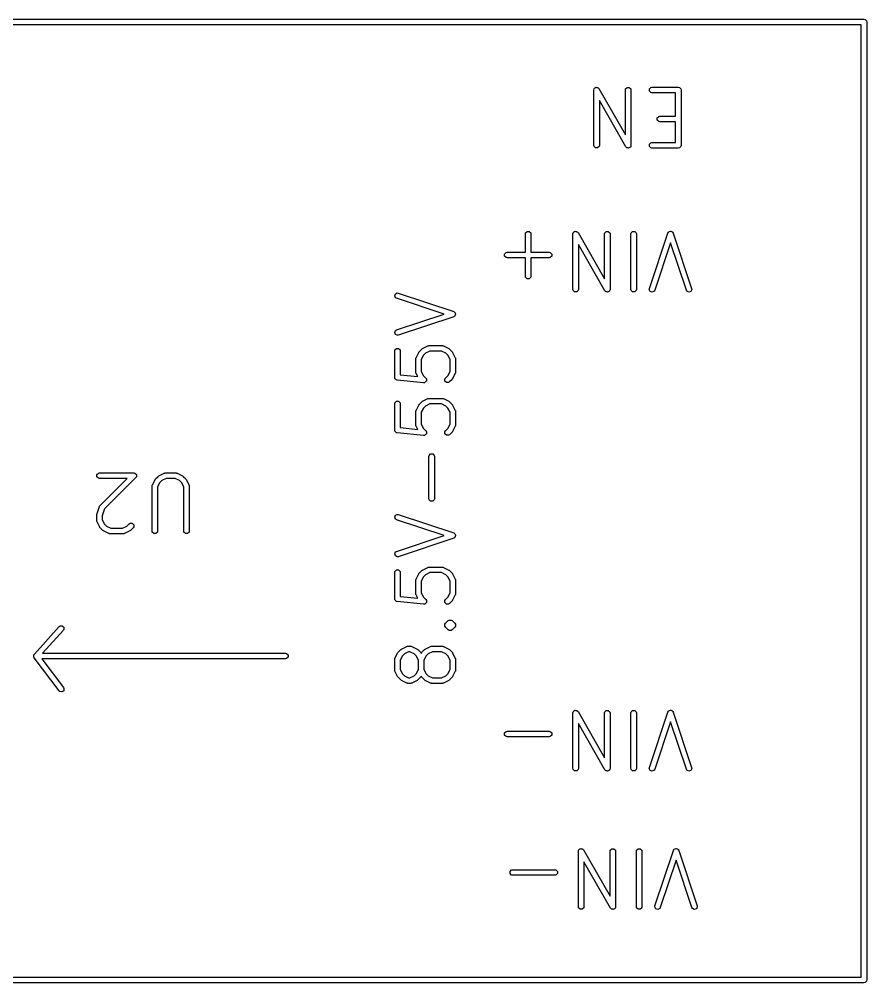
# Model space of a CAD drawing. Extents: x 4.94 to 6.16, y -5.54 to -1.26.
# Drawn here: x 5.46 to 6.063, y -2.683 to -1.998 of the extents above; entities that cross this region are included whole.
import ezdxf

# ---------------------------------------------------------------- set-up
doc = ezdxf.new("R2010")
doc.units = 0
doc.header["$MEASUREMENT"] = 0
doc.layers.add('BLACK', color=7, linetype='CONTINUOUS')

msp = doc.modelspace()

# ---------------------------------------------------------------- linework, layer by layer
at = {"layer": 'BLACK', "linetype": 'CONTINUOUS'}
for p, q in [((5.0374, -1.99803), (6.06102, -1.99803)), ((6.06102, -1.99803), (6.06178, -1.99818)), ((6.06178, -1.99818), (6.06284, -1.99925)), ((6.06284, -1.99925), (6.06299, -2)), ((6.06299, -2), (6.06299, -2.6811)), ((6.05906, -2.00197), (5.03937, -2.00197)), ((6.05906, -2.67913), (6.05906, -2.00197)), ((5.86889, -2.04833), (5.86904, -2.04758)), ((5.86904, -2.04758), (5.86924, -2.04739)), ((5.86924, -2.04739), (5.86931, -2.04712)), ((5.86931, -2.04712), (5.86975, -2.04687)), ((5.86975, -2.04687), (5.87011, -2.04651)), ((5.87011, -2.04651), (5.87038, -2.04651)), ((5.87038, -2.04651), (5.87061, -2.04638)), ((5.87061, -2.04638), (5.87111, -2.04651)), ((5.87111, -2.04651), (5.87162, -2.04651)), ((5.87162, -2.04651), (5.87181, -2.0467)), ((5.87181, -2.0467), (5.87207, -2.04677)), ((5.87207, -2.04677), (5.87257, -2.04735)), ((5.87257, -2.04735), (5.89139, -2.08029)), ((5.89139, -2.04833), (5.89154, -2.04758)), ((5.89154, -2.04758), (5.89261, -2.04651)), ((5.89261, -2.04651), (5.89411, -2.04651)), ((5.89411, -2.04651), (5.89518, -2.04758)), ((5.89518, -2.04758), (5.89533, -2.04833)), ((5.90841, -2.04758), (5.90948, -2.04651)), ((5.90841, -2.04908), (5.90841, -2.04758)), ((5.90948, -2.04651), (5.91023, -2.04636)), ((5.91023, -2.04636), (5.92898, -2.04636)), ((5.92898, -2.04636), (5.92973, -2.04651)), ((5.92973, -2.04651), (5.9308, -2.04758)), ((5.9308, -2.04758), (5.93095, -2.04833)), ((5.86889, -2.0877), (5.86889, -2.04833)), ((5.89139, -2.08029), (5.89139, -2.04833)), ((5.89533, -2.04833), (5.89533, -2.0877)), ((5.90948, -2.05015), (5.90841, -2.04908)), ((5.91023, -2.0503), (5.90948, -2.05015)), ((5.92701, -2.0503), (5.91023, -2.0503)), ((5.92701, -2.06698), (5.92701, -2.0503)), ((5.93095, -2.04833), (5.93095, -2.0877)), ((5.89165, -2.08868), (5.87283, -2.05574)), ((5.87283, -2.05574), (5.87283, -2.0877)), ((5.91404, -2.0682), (5.9151, -2.06713)), ((5.91404, -2.06971), (5.91404, -2.0682)), ((5.9151, -2.06713), (5.91586, -2.06698)), ((5.91586, -2.06698), (5.92701, -2.06698)), ((5.9151, -2.07077), (5.91404, -2.06971)), ((5.91586, -2.07092), (5.9151, -2.07077)), ((5.92701, -2.07092), (5.91586, -2.07092)), ((5.92701, -2.08573), (5.92701, -2.07092)), ((5.86904, -2.08845), (5.86889, -2.0877)), ((5.87011, -2.08952), (5.86904, -2.08845)), ((5.87268, -2.08845), (5.87162, -2.08952)), ((5.87283, -2.0877), (5.87268, -2.08845)), ((5.89216, -2.08926), (5.89165, -2.08868)), ((5.89242, -2.08933), (5.89216, -2.08926)), ((5.89261, -2.08952), (5.89242, -2.08933)), ((5.89447, -2.08916), (5.89411, -2.08952)), ((5.89492, -2.08891), (5.89447, -2.08916)), ((5.89499, -2.08864), (5.89492, -2.08891)), ((5.89518, -2.08845), (5.89499, -2.08864)), ((5.89533, -2.0877), (5.89518, -2.08845)), ((5.90841, -2.08695), (5.90948, -2.08588)), ((5.90841, -2.08845), (5.90841, -2.08695)), ((5.90948, -2.08952), (5.90841, -2.08845)), ((5.90948, -2.08588), (5.91023, -2.08573)), ((5.91023, -2.08573), (5.92701, -2.08573)), ((5.9308, -2.08845), (5.92973, -2.08952)), ((5.93095, -2.0877), (5.9308, -2.08845)), ((5.87162, -2.08952), (5.87011, -2.08952)), ((5.89312, -2.08952), (5.89261, -2.08952)), ((5.89361, -2.08965), (5.89312, -2.08952)), ((5.89384, -2.08952), (5.89361, -2.08965)), ((5.89411, -2.08952), (5.89384, -2.08952)), ((5.91023, -2.08967), (5.90948, -2.08952)), ((5.92898, -2.08967), (5.91023, -2.08967)), ((5.92973, -2.08952), (5.92898, -2.08967)), ((5.82024, -2.15069), (5.82039, -2.14994)), ((5.82024, -2.16372), (5.82024, -2.15069)), ((5.82039, -2.14994), (5.82146, -2.14887)), ((5.82146, -2.14887), (5.82297, -2.14887)), ((5.82297, -2.14887), (5.82403, -2.14994)), ((5.82403, -2.14994), (5.82418, -2.15069)), ((5.82418, -2.15069), (5.82418, -2.16372)), ((5.85399, -2.15069), (5.85414, -2.14994)), ((5.85399, -2.19006), (5.85399, -2.15069)), ((5.85414, -2.14994), (5.85433, -2.14975)), ((5.85433, -2.14975), (5.8544, -2.14949)), ((5.8544, -2.14949), (5.85485, -2.14923)), ((5.85485, -2.14923), (5.85521, -2.14887)), ((5.85521, -2.14887), (5.85548, -2.14887)), ((5.85548, -2.14887), (5.85571, -2.14874)), ((5.85571, -2.14874), (5.8562, -2.14887)), ((5.8562, -2.14887), (5.85671, -2.14887)), ((5.85671, -2.14887), (5.8569, -2.14906)), ((5.8569, -2.14906), (5.85716, -2.14914)), ((5.85716, -2.14914), (5.85767, -2.14972)), ((5.85767, -2.14972), (5.87649, -2.18265)), ((5.87649, -2.15069), (5.87664, -2.14994)), ((5.87649, -2.18265), (5.87649, -2.15069)), ((5.87664, -2.14994), (5.8777, -2.14887)), ((5.8777, -2.14887), (5.87921, -2.14887)), ((5.87921, -2.14887), (5.88027, -2.14994)), ((5.88027, -2.14994), (5.88042, -2.15069)), ((5.88042, -2.15069), (5.88042, -2.19006)), ((5.89524, -2.15069), (5.89538, -2.14994)), ((5.89524, -2.19006), (5.89524, -2.15069)), ((5.89538, -2.14994), (5.89645, -2.14887)), ((5.89645, -2.14887), (5.89796, -2.14887)), ((5.89796, -2.14887), (5.89902, -2.14994)), ((5.89902, -2.14994), (5.89917, -2.15069)), ((5.89917, -2.15069), (5.89917, -2.19006)), ((5.90846, -2.18944), (5.92158, -2.15007)), ((5.92158, -2.15007), (5.92196, -2.1494)), ((5.92196, -2.1494), (5.92209, -2.14934)), ((5.92209, -2.14934), (5.92216, -2.14921)), ((5.92216, -2.14921), (5.92275, -2.14901)), ((5.92275, -2.14901), (5.92331, -2.14873)), ((5.92331, -2.14873), (5.92345, -2.14878)), ((5.92345, -2.14878), (5.92359, -2.14873)), ((5.92359, -2.14873), (5.92415, -2.14901)), ((5.92415, -2.14901), (5.92474, -2.14921)), ((5.92474, -2.14921), (5.92481, -2.14934)), ((5.92481, -2.14934), (5.92494, -2.1494)), ((5.92494, -2.1494), (5.92532, -2.15007)), ((5.92532, -2.15007), (5.93844, -2.18944)), ((5.92345, -2.15692), (5.91219, -2.19068)), ((5.93471, -2.19068), (5.92345, -2.15692)), ((5.8054, -2.16494), (5.80646, -2.16387)), ((5.80646, -2.16387), (5.80721, -2.16372)), ((5.80721, -2.16372), (5.82024, -2.16372)), ((5.82418, -2.16372), (5.83721, -2.16372)), ((5.83721, -2.16372), (5.83796, -2.16387)), ((5.83796, -2.16387), (5.83903, -2.16494)), ((5.87675, -2.19104), (5.85793, -2.1581)), ((5.85793, -2.1581), (5.85793, -2.19006)), ((5.8054, -2.16644), (5.8054, -2.16494)), ((5.80646, -2.16751), (5.8054, -2.16644)), ((5.80721, -2.16766), (5.80646, -2.16751)), ((5.82024, -2.16766), (5.80721, -2.16766)), ((5.82024, -2.18069), (5.82024, -2.16766)), ((5.83721, -2.16766), (5.82418, -2.16766)), ((5.82418, -2.16766), (5.82418, -2.18069)), ((5.83796, -2.16751), (5.83721, -2.16766)), ((5.83903, -2.16644), (5.83796, -2.16751)), ((5.83903, -2.16494), (5.83903, -2.16644)), ((5.82039, -2.18144), (5.82024, -2.18069)), ((5.82146, -2.18251), (5.82039, -2.18144)), ((5.82297, -2.18251), (5.82146, -2.18251)), ((5.82403, -2.18144), (5.82297, -2.18251)), ((5.82418, -2.18069), (5.82403, -2.18144)), ((5.85414, -2.19082), (5.85399, -2.19006)), ((5.85521, -2.19188), (5.85414, -2.19082)), ((5.85671, -2.19188), (5.85521, -2.19188)), ((5.85778, -2.19082), (5.85671, -2.19188)), ((5.85793, -2.19006), (5.85778, -2.19082)), ((5.87725, -2.19162), (5.87675, -2.19104)), ((5.87751, -2.19169), (5.87725, -2.19162)), ((5.8777, -2.19188), (5.87751, -2.19169)), ((5.87821, -2.19188), (5.8777, -2.19188)), ((5.8787, -2.19202), (5.87821, -2.19188)), ((5.87894, -2.19188), (5.8787, -2.19202)), ((5.87921, -2.19188), (5.87894, -2.19188)), ((5.87957, -2.19152), (5.87921, -2.19188)), ((5.88001, -2.19127), (5.87957, -2.19152)), ((5.88008, -2.19101), (5.88001, -2.19127)), ((5.88027, -2.19082), (5.88008, -2.19101)), ((5.88042, -2.19006), (5.88027, -2.19082)), ((5.89538, -2.19082), (5.89524, -2.19006)), ((5.89645, -2.19188), (5.89538, -2.19082)), ((5.89796, -2.19188), (5.89645, -2.19188)), ((5.89902, -2.19082), (5.89796, -2.19188)), ((5.89917, -2.19006), (5.89902, -2.19082)), ((5.90836, -2.1902), (5.90846, -2.18944)), ((5.90904, -2.19155), (5.90836, -2.1902)), ((5.91047, -2.19203), (5.90904, -2.19155)), ((5.91181, -2.19135), (5.91047, -2.19203)), ((5.91219, -2.19068), (5.91181, -2.19135)), ((5.93509, -2.19135), (5.93471, -2.19068)), ((5.93643, -2.19203), (5.93509, -2.19135)), ((5.93786, -2.19155), (5.93643, -2.19203)), ((5.93854, -2.1902), (5.93786, -2.19155)), ((5.93844, -2.18944), (5.93854, -2.1902)), ((5.72727, -2.19468), (5.72774, -2.19325)), ((5.72794, -2.19603), (5.72727, -2.19468)), ((5.72774, -2.19325), (5.72909, -2.19258)), ((5.72861, -2.19641), (5.72794, -2.19603)), ((5.76237, -2.20766), (5.72861, -2.19641)), ((5.72909, -2.19258), (5.72985, -2.19267)), ((5.72985, -2.19267), (5.76922, -2.2058)), ((5.76922, -2.2058), (5.76989, -2.20618)), ((5.72861, -2.21892), (5.76237, -2.20766)), ((5.76922, -2.20953), (5.72985, -2.22266)), ((5.76989, -2.20915), (5.76922, -2.20953)), ((5.76989, -2.20618), (5.76995, -2.20631)), ((5.76995, -2.20902), (5.76989, -2.20915)), ((5.76995, -2.20631), (5.77009, -2.20638)), ((5.77009, -2.20895), (5.76995, -2.20902)), ((5.77009, -2.20638), (5.77028, -2.20697)), ((5.77028, -2.20836), (5.77009, -2.20895)), ((5.77028, -2.20697), (5.77056, -2.20753)), ((5.77056, -2.2078), (5.77028, -2.20836)), ((5.77056, -2.20753), (5.77052, -2.20766)), ((5.77052, -2.20766), (5.77056, -2.2078)), ((5.72727, -2.22065), (5.72794, -2.2193)), ((5.72794, -2.2193), (5.72861, -2.21892)), ((5.72774, -2.22208), (5.72727, -2.22065)), ((5.72909, -2.22275), (5.72774, -2.22208)), ((5.72985, -2.22266), (5.72909, -2.22275)), ((5.72726, -2.23391), (5.72741, -2.23316)), ((5.72741, -2.23316), (5.72848, -2.23209)), ((5.72848, -2.23209), (5.72998, -2.23209)), ((5.72998, -2.23209), (5.73105, -2.23316)), ((5.73105, -2.23316), (5.7312, -2.23391)), ((5.74471, -2.23439), (5.74658, -2.23252)), ((5.74658, -2.23252), (5.74685, -2.23234)), ((5.74685, -2.23234), (5.7471, -2.23215)), ((5.7471, -2.23215), (5.75085, -2.23028)), ((5.75085, -2.23028), (5.75094, -2.23025)), ((5.75094, -2.23025), (5.75097, -2.23022)), ((5.75097, -2.23022), (5.75128, -2.23016)), ((5.75128, -2.23016), (5.75159, -2.23007)), ((5.75159, -2.23007), (5.75163, -2.23009)), ((5.75163, -2.23009), (5.75173, -2.23007)), ((5.75173, -2.23007), (5.7611, -2.23007)), ((5.7611, -2.23007), (5.7612, -2.23009)), ((5.7612, -2.23009), (5.76124, -2.23007)), ((5.76124, -2.23007), (5.76154, -2.23016)), ((5.76154, -2.23016), (5.76185, -2.23022)), ((5.76185, -2.23022), (5.76189, -2.23025)), ((5.76189, -2.23025), (5.76198, -2.23028)), ((5.76198, -2.23028), (5.76573, -2.23215)), ((5.76573, -2.23215), (5.76598, -2.23234)), ((5.76598, -2.23234), (5.76624, -2.23252)), ((5.76624, -2.23252), (5.76812, -2.23439)), ((5.72726, -2.25266), (5.72726, -2.23391)), ((5.7312, -2.23391), (5.7312, -2.25088)), ((5.74226, -2.2394), (5.74235, -2.23909)), ((5.74228, -2.23944), (5.74226, -2.2394)), ((5.74226, -2.23954), (5.74228, -2.23944)), ((5.74226, -2.24891), (5.74226, -2.23954)), ((5.74235, -2.23909), (5.74241, -2.23878)), ((5.74241, -2.23878), (5.74244, -2.23875)), ((5.74244, -2.23875), (5.74247, -2.23866)), ((5.74247, -2.23866), (5.74434, -2.23491)), ((5.74434, -2.23491), (5.74453, -2.23466)), ((5.74453, -2.23466), (5.74471, -2.23439)), ((5.74772, -2.23695), (5.7462, -2.24)), ((5.7462, -2.24), (5.7462, -2.24844)), ((5.74914, -2.23553), (5.74772, -2.23695)), ((5.75219, -2.23401), (5.74914, -2.23553)), ((5.76064, -2.23401), (5.75219, -2.23401)), ((5.76368, -2.23553), (5.76064, -2.23401)), ((5.76511, -2.23695), (5.76368, -2.23553)), ((5.76663, -2.24), (5.76511, -2.23695)), ((5.76663, -2.24844), (5.76663, -2.24)), ((5.76812, -2.23439), (5.76829, -2.23466)), ((5.76829, -2.23466), (5.76849, -2.23491)), ((5.76849, -2.23491), (5.77036, -2.23866)), ((5.77036, -2.23866), (5.77039, -2.23875)), ((5.77039, -2.23875), (5.77042, -2.23878)), ((5.77042, -2.23878), (5.77048, -2.23909)), ((5.77048, -2.23909), (5.77056, -2.2394)), ((5.77056, -2.2394), (5.77055, -2.23944)), ((5.77055, -2.23944), (5.77057, -2.23954)), ((5.77057, -2.23954), (5.77057, -2.24891)), ((5.72735, -2.25313), (5.72726, -2.25266)), ((5.72734, -2.25323), (5.72735, -2.25313)), ((5.72738, -2.25327), (5.72734, -2.25323)), ((5.72741, -2.25341), (5.72738, -2.25327)), ((5.72788, -2.25388), (5.72741, -2.25341)), ((5.7312, -2.25088), (5.74363, -2.25212)), ((5.74228, -2.24901), (5.74226, -2.24891)), ((5.74226, -2.24905), (5.74228, -2.24901)), ((5.74235, -2.24935), (5.74226, -2.24905)), ((5.74241, -2.24966), (5.74235, -2.24935)), ((5.74244, -2.24969), (5.74241, -2.24966)), ((5.74247, -2.24979), (5.74244, -2.24969)), ((5.74363, -2.25212), (5.74247, -2.24979)), ((5.7462, -2.24844), (5.74772, -2.25149)), ((5.74772, -2.25149), (5.74937, -2.25314)), ((5.74937, -2.25314), (5.7498, -2.25378)), ((5.76303, -2.25378), (5.76346, -2.25314)), ((5.76346, -2.25314), (5.76511, -2.25149)), ((5.76511, -2.25149), (5.76663, -2.24844)), ((5.76849, -2.25354), (5.76829, -2.25379)), ((5.77036, -2.24979), (5.76849, -2.25354)), ((5.77039, -2.24969), (5.77036, -2.24979)), ((5.77042, -2.24966), (5.77039, -2.24969)), ((5.77048, -2.24935), (5.77042, -2.24966)), ((5.77056, -2.24905), (5.77048, -2.24935)), ((5.77057, -2.24891), (5.77055, -2.24901)), ((5.77055, -2.24901), (5.77056, -2.24905)), ((5.7283, -2.25439), (5.72788, -2.25388)), ((5.72843, -2.25443), (5.7283, -2.25439)), ((5.72848, -2.25448), (5.72843, -2.25443)), ((5.72857, -2.25448), (5.72848, -2.25448)), ((5.72903, -2.25462), (5.72857, -2.25448)), ((5.74778, -2.25649), (5.72903, -2.25462)), ((5.74855, -2.25642), (5.74778, -2.25649)), ((5.74863, -2.25635), (5.74855, -2.25642)), ((5.74873, -2.25635), (5.74863, -2.25635)), ((5.7492, -2.25588), (5.74873, -2.25635)), ((5.74971, -2.25546), (5.7492, -2.25588)), ((5.74972, -2.25536), (5.74971, -2.25546)), ((5.7498, -2.25529), (5.74972, -2.25536)), ((5.7498, -2.25378), (5.7498, -2.25388)), ((5.7498, -2.25388), (5.74986, -2.25397)), ((5.74986, -2.25397), (5.7498, -2.25462)), ((5.7498, -2.25462), (5.7498, -2.25529)), ((5.76303, -2.25529), (5.76303, -2.25378)), ((5.7641, -2.25635), (5.76303, -2.25529)), ((5.7656, -2.25635), (5.7641, -2.25635)), ((5.76624, -2.25593), (5.7656, -2.25635)), ((5.76812, -2.25405), (5.76624, -2.25593)), ((5.76829, -2.25379), (5.76812, -2.25405)), ((5.72726, -2.27141), (5.72741, -2.27065)), ((5.72726, -2.29015), (5.72726, -2.27141)), ((5.72741, -2.27065), (5.72848, -2.26959)), ((5.72848, -2.26959), (5.72998, -2.26959)), ((5.72998, -2.26959), (5.73105, -2.27065)), ((5.73105, -2.27065), (5.7312, -2.27141)), ((5.7312, -2.27141), (5.7312, -2.28837)), ((5.74247, -2.27615), (5.74434, -2.2724)), ((5.74434, -2.2724), (5.74453, -2.27215)), ((5.74453, -2.27215), (5.74471, -2.27189)), ((5.74471, -2.27189), (5.74658, -2.27001)), ((5.74658, -2.27001), (5.74685, -2.26984)), ((5.74685, -2.26984), (5.7471, -2.26965)), ((5.7471, -2.26965), (5.75085, -2.26777)), ((5.74914, -2.27302), (5.74772, -2.27445)), ((5.75219, -2.2715), (5.74914, -2.27302)), ((5.75085, -2.26777), (5.75094, -2.26775)), ((5.75094, -2.26775), (5.75097, -2.26771)), ((5.75097, -2.26771), (5.75128, -2.26765)), ((5.75128, -2.26765), (5.75159, -2.26757)), ((5.75159, -2.26757), (5.75163, -2.26758)), ((5.75163, -2.26758), (5.75173, -2.26756)), ((5.75173, -2.26756), (5.7611, -2.26756)), ((5.76064, -2.2715), (5.75219, -2.2715)), ((5.76368, -2.27302), (5.76064, -2.2715)), ((5.7611, -2.26756), (5.7612, -2.26758)), ((5.7612, -2.26758), (5.76124, -2.26757)), ((5.76124, -2.26757), (5.76154, -2.26765)), ((5.76154, -2.26765), (5.76185, -2.26771)), ((5.76185, -2.26771), (5.76189, -2.26775)), ((5.76189, -2.26775), (5.76198, -2.26777)), ((5.76198, -2.26777), (5.76573, -2.26965)), ((5.76511, -2.27445), (5.76368, -2.27302)), ((5.76573, -2.26965), (5.76598, -2.26984)), ((5.76598, -2.26984), (5.76624, -2.27001)), ((5.76624, -2.27001), (5.76812, -2.27189)), ((5.76812, -2.27189), (5.76829, -2.27215)), ((5.76829, -2.27215), (5.76849, -2.2724)), ((5.76849, -2.2724), (5.77036, -2.27615)), ((5.74226, -2.27689), (5.74235, -2.27659)), ((5.74228, -2.27693), (5.74226, -2.27689)), ((5.74226, -2.27703), (5.74228, -2.27693)), ((5.74226, -2.2864), (5.74226, -2.27703)), ((5.74235, -2.27659), (5.74241, -2.27628)), ((5.74241, -2.27628), (5.74244, -2.27625)), ((5.74244, -2.27625), (5.74247, -2.27615)), ((5.74772, -2.27445), (5.7462, -2.2775)), ((5.7462, -2.2775), (5.7462, -2.28594)), ((5.76663, -2.2775), (5.76511, -2.27445)), ((5.76663, -2.28594), (5.76663, -2.2775)), ((5.77036, -2.27615), (5.77039, -2.27625)), ((5.77039, -2.27625), (5.77042, -2.27628)), ((5.77042, -2.27628), (5.77048, -2.27659)), ((5.77048, -2.27659), (5.77056, -2.27689)), ((5.77056, -2.27689), (5.77055, -2.27693)), ((5.77055, -2.27693), (5.77057, -2.27703)), ((5.77057, -2.27703), (5.77057, -2.2864)), ((5.74228, -2.2865), (5.74226, -2.2864)), ((5.74226, -2.28654), (5.74228, -2.2865)), ((5.74235, -2.28685), (5.74226, -2.28654)), ((5.74241, -2.28716), (5.74235, -2.28685)), ((5.74244, -2.28719), (5.74241, -2.28716)), ((5.74247, -2.28729), (5.74244, -2.28719)), ((5.74363, -2.28962), (5.74247, -2.28729)), ((5.7462, -2.28594), (5.74772, -2.28899)), ((5.76511, -2.28899), (5.76663, -2.28594)), ((5.77036, -2.28729), (5.76849, -2.29103)), ((5.77039, -2.28719), (5.77036, -2.28729)), ((5.77042, -2.28716), (5.77039, -2.28719)), ((5.77048, -2.28685), (5.77042, -2.28716)), ((5.77056, -2.28654), (5.77048, -2.28685)), ((5.77057, -2.2864), (5.77055, -2.2865)), ((5.77055, -2.2865), (5.77056, -2.28654)), ((5.72735, -2.29063), (5.72726, -2.29015)), ((5.72734, -2.29072), (5.72735, -2.29063)), ((5.72738, -2.29077), (5.72734, -2.29072)), ((5.72741, -2.29091), (5.72738, -2.29077)), ((5.72788, -2.29138), (5.72741, -2.29091)), ((5.7283, -2.29189), (5.72788, -2.29138)), ((5.72843, -2.29193), (5.7283, -2.29189)), ((5.72848, -2.29197), (5.72843, -2.29193)), ((5.72857, -2.29197), (5.72848, -2.29197)), ((5.72903, -2.29211), (5.72857, -2.29197)), ((5.74778, -2.29399), (5.72903, -2.29211)), ((5.7312, -2.28837), (5.74363, -2.28962)), ((5.74772, -2.28899), (5.74937, -2.29064)), ((5.74855, -2.29391), (5.74778, -2.29399)), ((5.74863, -2.29385), (5.74855, -2.29391)), ((5.74873, -2.29385), (5.74863, -2.29385)), ((5.7492, -2.29338), (5.74873, -2.29385)), ((5.74971, -2.29296), (5.7492, -2.29338)), ((5.74937, -2.29064), (5.7498, -2.29128)), ((5.74972, -2.29286), (5.74971, -2.29296)), ((5.7498, -2.29278), (5.74972, -2.29286)), ((5.7498, -2.29128), (5.7498, -2.29138)), ((5.7498, -2.29138), (5.74986, -2.29146)), ((5.74986, -2.29146), (5.7498, -2.29212)), ((5.7498, -2.29212), (5.7498, -2.29278)), ((5.76303, -2.29128), (5.76346, -2.29064)), ((5.76303, -2.29278), (5.76303, -2.29128)), ((5.7641, -2.29385), (5.76303, -2.29278)), ((5.76346, -2.29064), (5.76511, -2.28899)), ((5.7656, -2.29385), (5.7641, -2.29385)), ((5.76624, -2.29342), (5.7656, -2.29385)), ((5.76812, -2.29155), (5.76624, -2.29342)), ((5.76829, -2.29128), (5.76812, -2.29155)), ((5.76849, -2.29103), (5.76829, -2.29128)), ((5.75163, -2.3089), (5.75178, -2.30815)), ((5.75178, -2.30815), (5.75285, -2.30708)), ((5.75285, -2.30708), (5.75435, -2.30708)), ((5.75435, -2.30708), (5.75542, -2.30815)), ((5.75542, -2.30815), (5.75557, -2.3089)), ((5.75163, -2.3389), (5.75163, -2.3089)), ((5.75557, -2.3089), (5.75557, -2.3389)), ((5.51552, -2.32179), (5.51659, -2.32072)), ((5.51552, -2.3233), (5.51552, -2.32179)), ((5.51659, -2.32072), (5.51734, -2.32057)), ((5.51734, -2.32057), (5.54171, -2.32057)), ((5.54171, -2.32057), (5.54247, -2.32072)), ((5.54247, -2.32072), (5.54353, -2.32179)), ((5.54353, -2.32179), (5.54353, -2.3233)), ((5.55958, -2.32266), (5.56333, -2.32078)), ((5.56333, -2.32078), (5.56343, -2.32076)), ((5.56343, -2.32076), (5.56346, -2.32072)), ((5.56346, -2.32072), (5.56377, -2.32066)), ((5.56377, -2.32066), (5.56407, -2.32058)), ((5.56407, -2.32058), (5.56411, -2.32059)), ((5.56411, -2.32059), (5.56421, -2.32057)), ((5.56421, -2.32057), (5.57171, -2.32057)), ((5.57171, -2.32057), (5.57181, -2.32059)), ((5.57181, -2.32059), (5.57185, -2.32058)), ((5.57185, -2.32058), (5.57215, -2.32066)), ((5.57215, -2.32066), (5.57246, -2.32072)), ((5.57246, -2.32072), (5.57249, -2.32076)), ((5.57249, -2.32076), (5.57259, -2.32078)), ((5.57259, -2.32078), (5.57634, -2.32266)), ((5.51659, -2.32436), (5.51552, -2.3233)), ((5.51734, -2.32451), (5.51659, -2.32436)), ((5.53696, -2.32451), (5.51734, -2.32451)), ((5.51782, -2.34365), (5.53696, -2.32451)), ((5.54311, -2.32393), (5.52094, -2.3461)), ((5.54353, -2.3233), (5.54311, -2.32393)), ((5.55495, -2.32916), (5.55683, -2.32541)), ((5.55683, -2.32541), (5.55702, -2.32516)), ((5.55702, -2.32516), (5.55719, -2.3249)), ((5.55719, -2.3249), (5.55907, -2.32303)), ((5.5602, -2.32746), (5.55868, -2.33051)), ((5.55907, -2.32303), (5.55933, -2.32285)), ((5.55933, -2.32285), (5.55958, -2.32266)), ((5.56163, -2.32604), (5.5602, -2.32746)), ((5.56468, -2.32451), (5.56163, -2.32604)), ((5.57125, -2.32451), (5.56468, -2.32451)), ((5.57429, -2.32604), (5.57125, -2.32451)), ((5.57572, -2.32746), (5.57429, -2.32604)), ((5.57724, -2.33051), (5.57572, -2.32746)), ((5.57634, -2.32266), (5.57659, -2.32285)), ((5.57659, -2.32285), (5.57685, -2.32303)), ((5.57685, -2.32303), (5.57873, -2.3249)), ((5.57873, -2.3249), (5.5789, -2.32516)), ((5.5789, -2.32516), (5.57909, -2.32541)), ((5.57909, -2.32541), (5.58097, -2.32916)), ((5.55474, -2.33004), (5.55476, -2.32994)), ((5.55474, -2.36191), (5.55474, -2.33004)), ((5.55475, -2.3299), (5.55483, -2.3296)), ((5.55476, -2.32994), (5.55475, -2.3299)), ((5.55483, -2.3296), (5.55489, -2.32929)), ((5.55489, -2.32929), (5.55492, -2.32926)), ((5.55492, -2.32926), (5.55495, -2.32916)), ((5.55868, -2.33051), (5.55868, -2.36191)), ((5.57724, -2.36191), (5.57724, -2.33051)), ((5.58097, -2.32916), (5.581, -2.32926)), ((5.581, -2.32926), (5.58103, -2.32929)), ((5.58103, -2.32929), (5.58109, -2.3296)), ((5.58109, -2.3296), (5.58117, -2.3299)), ((5.58117, -2.3299), (5.58116, -2.32994)), ((5.58116, -2.32994), (5.58118, -2.33004)), ((5.58118, -2.33004), (5.58118, -2.36191)), ((5.75178, -2.33965), (5.75163, -2.3389)), ((5.75285, -2.34072), (5.75178, -2.33965)), ((5.75435, -2.34072), (5.75285, -2.34072)), ((5.75542, -2.33965), (5.75435, -2.34072)), ((5.75557, -2.3389), (5.75542, -2.33965)), ((5.51547, -2.35004), (5.51735, -2.34442)), ((5.51735, -2.34442), (5.5174, -2.34433)), ((5.5174, -2.34429), (5.51757, -2.34402)), ((5.5174, -2.34433), (5.5174, -2.34429)), ((5.51757, -2.34402), (5.51773, -2.34375)), ((5.51773, -2.34375), (5.51777, -2.34373)), ((5.51777, -2.34373), (5.51782, -2.34365)), ((5.52094, -2.3461), (5.51931, -2.35098)), ((5.51537, -2.35066), (5.51543, -2.35035)), ((5.51537, -2.35441), (5.51537, -2.35066)), ((5.51539, -2.35451), (5.51537, -2.35441)), ((5.51538, -2.35455), (5.51539, -2.35451)), ((5.51546, -2.35486), (5.51538, -2.35455)), ((5.51543, -2.35035), (5.51547, -2.35004)), ((5.51552, -2.35517), (5.51546, -2.35486)), ((5.51555, -2.3552), (5.51552, -2.35517)), ((5.51558, -2.35529), (5.51555, -2.3552)), ((5.51746, -2.35904), (5.51558, -2.35529)), ((5.51931, -2.35098), (5.51931, -2.35395)), ((5.51931, -2.35395), (5.52083, -2.357)), ((5.53845, -2.35677), (5.53909, -2.35634)), ((5.53909, -2.35634), (5.54059, -2.35634)), ((5.54059, -2.35634), (5.54166, -2.35741)), ((5.72727, -2.35216), (5.72774, -2.35073)), ((5.72794, -2.35351), (5.72727, -2.35216)), ((5.72774, -2.35073), (5.72909, -2.35006)), ((5.72861, -2.35389), (5.72794, -2.35351)), ((5.76237, -2.36515), (5.72861, -2.35389)), ((5.72909, -2.35006), (5.72985, -2.35015)), ((5.72985, -2.35015), (5.76922, -2.36328)), ((5.51765, -2.35929), (5.51746, -2.35904)), ((5.51782, -2.35956), (5.51765, -2.35929)), ((5.5197, -2.36143), (5.51782, -2.35956)), ((5.51996, -2.36161), (5.5197, -2.36143)), ((5.52021, -2.3618), (5.51996, -2.36161)), ((5.52396, -2.36367), (5.52021, -2.3618)), ((5.52083, -2.357), (5.52226, -2.35842)), ((5.52226, -2.35842), (5.52531, -2.35994)), ((5.52531, -2.35994), (5.53375, -2.35994)), ((5.53375, -2.35994), (5.5368, -2.35842)), ((5.53884, -2.3618), (5.53509, -2.36367)), ((5.5368, -2.35842), (5.53845, -2.35677)), ((5.53909, -2.3616), (5.53884, -2.3618)), ((5.53936, -2.36143), (5.53909, -2.3616)), ((5.54123, -2.35956), (5.53936, -2.36143)), ((5.54166, -2.35892), (5.54123, -2.35956)), ((5.54166, -2.35741), (5.54166, -2.35892)), ((5.55489, -2.36267), (5.55474, -2.36191)), ((5.55596, -2.36373), (5.55489, -2.36267)), ((5.55853, -2.36267), (5.55746, -2.36373)), ((5.55868, -2.36191), (5.55853, -2.36267)), ((5.57739, -2.36267), (5.57724, -2.36191)), ((5.57846, -2.36373), (5.57739, -2.36267)), ((5.58103, -2.36267), (5.57996, -2.36373)), ((5.58118, -2.36191), (5.58103, -2.36267)), ((5.76922, -2.36328), (5.76989, -2.36366)), ((5.52406, -2.3637), (5.52396, -2.36367)), ((5.52409, -2.36373), (5.52406, -2.3637)), ((5.5244, -2.36379), (5.52409, -2.36373)), ((5.5247, -2.36388), (5.5244, -2.36379)), ((5.52474, -2.36386), (5.5247, -2.36388)), ((5.52484, -2.36388), (5.52474, -2.36386)), ((5.53421, -2.36388), (5.52484, -2.36388)), ((5.53431, -2.36386), (5.53421, -2.36388)), ((5.53435, -2.36388), (5.53431, -2.36386)), ((5.53466, -2.36379), (5.53435, -2.36388)), ((5.53497, -2.36373), (5.53466, -2.36379)), ((5.535, -2.3637), (5.53497, -2.36373)), ((5.53509, -2.36367), (5.535, -2.3637)), ((5.55746, -2.36373), (5.55596, -2.36373)), ((5.57996, -2.36373), (5.57846, -2.36373)), ((5.72861, -2.3764), (5.76237, -2.36515)), ((5.76922, -2.36701), (5.72985, -2.38014)), ((5.76989, -2.36663), (5.76922, -2.36701)), ((5.76989, -2.36366), (5.76995, -2.36379)), ((5.76995, -2.3665), (5.76989, -2.36663)), ((5.76995, -2.36379), (5.77009, -2.36386)), ((5.77009, -2.36643), (5.76995, -2.3665)), ((5.77009, -2.36386), (5.77028, -2.36445)), ((5.77028, -2.36584), (5.77009, -2.36643)), ((5.77028, -2.36445), (5.77056, -2.36501)), ((5.77056, -2.36528), (5.77028, -2.36584)), ((5.77056, -2.36501), (5.77052, -2.36515)), ((5.77052, -2.36515), (5.77056, -2.36528)), ((5.72727, -2.37813), (5.72794, -2.37678)), ((5.72794, -2.37678), (5.72861, -2.3764)), ((5.72774, -2.37956), (5.72727, -2.37813)), ((5.72909, -2.38023), (5.72774, -2.37956)), ((5.72985, -2.38014), (5.72909, -2.38023)), ((5.72726, -2.39139), (5.72741, -2.39064)), ((5.72741, -2.39064), (5.72848, -2.38957)), ((5.72848, -2.38957), (5.72998, -2.38957)), ((5.72998, -2.38957), (5.73105, -2.39064)), ((5.73105, -2.39064), (5.7312, -2.39139)), ((5.74471, -2.39187), (5.74658, -2.39)), ((5.74658, -2.39), (5.74685, -2.38982)), ((5.74685, -2.38982), (5.7471, -2.38963)), ((5.7471, -2.38963), (5.75085, -2.38776)), ((5.75085, -2.38776), (5.75094, -2.38773)), ((5.75094, -2.38773), (5.75097, -2.3877)), ((5.75097, -2.3877), (5.75128, -2.38764)), ((5.75128, -2.38764), (5.75159, -2.38755)), ((5.75159, -2.38755), (5.75163, -2.38757)), ((5.75163, -2.38757), (5.75173, -2.38755)), ((5.75173, -2.38755), (5.7611, -2.38755)), ((5.7611, -2.38755), (5.7612, -2.38757)), ((5.7612, -2.38757), (5.76124, -2.38755)), ((5.76124, -2.38755), (5.76154, -2.38764)), ((5.76154, -2.38764), (5.76185, -2.3877)), ((5.76185, -2.3877), (5.76189, -2.38773)), ((5.76189, -2.38773), (5.76198, -2.38776)), ((5.76198, -2.38776), (5.76573, -2.38963)), ((5.76573, -2.38963), (5.76598, -2.38982)), ((5.76598, -2.38982), (5.76624, -2.39)), ((5.76624, -2.39), (5.76812, -2.39187)), ((5.72726, -2.41014), (5.72726, -2.39139)), ((5.7312, -2.39139), (5.7312, -2.40836)), ((5.74226, -2.39688), (5.74235, -2.39657)), ((5.74228, -2.39692), (5.74226, -2.39688)), ((5.74226, -2.39702), (5.74228, -2.39692)), ((5.74226, -2.40639), (5.74226, -2.39702)), ((5.74235, -2.39657), (5.74241, -2.39626)), ((5.74241, -2.39626), (5.74244, -2.39623)), ((5.74244, -2.39623), (5.74247, -2.39614)), ((5.74247, -2.39614), (5.74434, -2.39239)), ((5.74434, -2.39239), (5.74453, -2.39214)), ((5.74453, -2.39214), (5.74471, -2.39187)), ((5.74772, -2.39443), (5.7462, -2.39748)), ((5.7462, -2.39748), (5.7462, -2.40593)), ((5.74914, -2.39301), (5.74772, -2.39443)), ((5.75219, -2.39149), (5.74914, -2.39301)), ((5.76064, -2.39149), (5.75219, -2.39149)), ((5.76368, -2.39301), (5.76064, -2.39149)), ((5.76511, -2.39443), (5.76368, -2.39301)), ((5.76663, -2.39748), (5.76511, -2.39443)), ((5.76663, -2.40593), (5.76663, -2.39748)), ((5.76812, -2.39187), (5.76829, -2.39214)), ((5.76829, -2.39214), (5.76849, -2.39239)), ((5.76849, -2.39239), (5.77036, -2.39614)), ((5.77036, -2.39614), (5.77039, -2.39623)), ((5.77039, -2.39623), (5.77042, -2.39626)), ((5.77042, -2.39626), (5.77048, -2.39657)), ((5.77048, -2.39657), (5.77056, -2.39688)), ((5.77056, -2.39688), (5.77055, -2.39692)), ((5.77055, -2.39692), (5.77057, -2.39702)), ((5.77057, -2.39702), (5.77057, -2.40639)), ((5.72735, -2.41061), (5.72726, -2.41014)), ((5.72734, -2.41071), (5.72735, -2.41061)), ((5.72738, -2.41076), (5.72734, -2.41071)), ((5.72741, -2.41089), (5.72738, -2.41076)), ((5.72788, -2.41136), (5.72741, -2.41089)), ((5.7312, -2.40836), (5.74363, -2.4096)), ((5.74228, -2.40649), (5.74226, -2.40639)), ((5.74226, -2.40653), (5.74228, -2.40649)), ((5.74235, -2.40683), (5.74226, -2.40653)), ((5.74241, -2.40714), (5.74235, -2.40683)), ((5.74244, -2.40718), (5.74241, -2.40714)), ((5.74247, -2.40727), (5.74244, -2.40718)), ((5.74363, -2.4096), (5.74247, -2.40727)), ((5.7462, -2.40593), (5.74772, -2.40897)), ((5.74772, -2.40897), (5.74937, -2.41062)), ((5.74937, -2.41062), (5.7498, -2.41126)), ((5.7498, -2.41126), (5.7498, -2.41137)), ((5.76303, -2.41126), (5.76346, -2.41062)), ((5.76303, -2.41277), (5.76303, -2.41126)), ((5.76346, -2.41062), (5.76511, -2.40897)), ((5.76511, -2.40897), (5.76663, -2.40593)), ((5.76829, -2.41127), (5.76812, -2.41153)), ((5.76849, -2.41102), (5.76829, -2.41127)), ((5.77036, -2.40727), (5.76849, -2.41102)), ((5.77039, -2.40718), (5.77036, -2.40727)), ((5.77042, -2.40714), (5.77039, -2.40718)), ((5.77048, -2.40683), (5.77042, -2.40714)), ((5.77056, -2.40653), (5.77048, -2.40683)), ((5.77057, -2.40639), (5.77055, -2.40649)), ((5.77055, -2.40649), (5.77056, -2.40653)), ((5.7283, -2.41187), (5.72788, -2.41136)), ((5.72843, -2.41192), (5.7283, -2.41187)), ((5.72848, -2.41196), (5.72843, -2.41192)), ((5.72857, -2.41196), (5.72848, -2.41196)), ((5.72903, -2.4121), (5.72857, -2.41196)), ((5.74778, -2.41397), (5.72903, -2.4121)), ((5.74855, -2.4139), (5.74778, -2.41397)), ((5.74863, -2.41383), (5.74855, -2.4139)), ((5.74873, -2.41383), (5.74863, -2.41383)), ((5.7492, -2.41336), (5.74873, -2.41383)), ((5.74971, -2.41294), (5.7492, -2.41336)), ((5.74972, -2.41284), (5.74971, -2.41294)), ((5.7498, -2.41277), (5.74972, -2.41284)), ((5.7498, -2.41137), (5.74986, -2.41145)), ((5.74986, -2.41145), (5.7498, -2.41211)), ((5.7498, -2.41211), (5.7498, -2.41277)), ((5.7641, -2.41383), (5.76303, -2.41277)), ((5.7656, -2.41383), (5.7641, -2.41383)), ((5.76624, -2.41341), (5.7656, -2.41383)), ((5.76812, -2.41153), (5.76624, -2.41341)), ((5.47098, -2.44947), (5.48869, -2.42979)), ((5.48869, -2.42979), (5.48931, -2.42933)), ((5.48931, -2.42933), (5.49081, -2.42925)), ((5.49081, -2.42925), (5.49193, -2.43025)), ((5.49201, -2.43176), (5.49162, -2.43242)), ((5.49193, -2.43025), (5.49201, -2.43176)), ((5.76303, -2.42813), (5.76346, -2.4275)), ((5.76303, -2.42964), (5.76303, -2.42813)), ((5.76303, -2.42813), (5.76303, -2.42813)), ((5.76346, -2.43028), (5.76303, -2.42964)), ((5.76346, -2.4275), (5.76533, -2.42562)), ((5.76533, -2.43215), (5.76346, -2.43028)), ((5.76533, -2.42562), (5.76597, -2.42519)), ((5.76597, -2.42519), (5.76748, -2.42519)), ((5.76748, -2.42519), (5.76812, -2.42562)), ((5.76748, -2.42519), (5.76748, -2.42519)), ((5.76812, -2.42562), (5.76999, -2.4275)), ((5.76999, -2.43028), (5.76812, -2.43215)), ((5.76999, -2.4275), (5.77042, -2.42813)), ((5.77042, -2.42964), (5.76999, -2.43028)), ((5.77042, -2.42813), (5.77042, -2.42813)), ((5.77042, -2.42813), (5.77042, -2.42964)), ((5.49162, -2.43242), (5.47686, -2.44882)), ((5.76597, -2.43258), (5.76533, -2.43215)), ((5.76748, -2.43258), (5.76597, -2.43258)), ((5.76812, -2.43215), (5.76748, -2.43258)), ((5.76748, -2.43258), (5.76748, -2.43258)), ((5.7321, -2.44587), (5.73585, -2.444)), ((5.73585, -2.444), (5.73594, -2.44397)), ((5.73594, -2.44397), (5.73597, -2.44394)), ((5.73597, -2.44394), (5.73628, -2.44388)), ((5.73628, -2.44388), (5.73659, -2.4438)), ((5.73659, -2.4438), (5.73663, -2.44381)), ((5.73663, -2.44381), (5.73673, -2.44379)), ((5.73673, -2.44379), (5.7386, -2.44379)), ((5.7386, -2.44379), (5.7387, -2.44381)), ((5.7387, -2.44381), (5.73874, -2.4438)), ((5.73874, -2.4438), (5.73905, -2.44388)), ((5.73905, -2.44388), (5.73936, -2.44394)), ((5.73936, -2.44394), (5.73939, -2.44397)), ((5.73939, -2.44397), (5.73948, -2.444)), ((5.73948, -2.444), (5.74323, -2.44587)), ((5.74897, -2.44587), (5.75272, -2.444)), ((5.75272, -2.444), (5.75282, -2.44397)), ((5.75282, -2.44397), (5.75285, -2.44394)), ((5.75285, -2.44394), (5.75316, -2.44388)), ((5.75316, -2.44388), (5.75346, -2.4438)), ((5.75346, -2.4438), (5.7535, -2.44381)), ((5.7535, -2.44381), (5.7536, -2.44379)), ((5.7536, -2.44379), (5.7611, -2.44379)), ((5.7611, -2.44379), (5.7612, -2.44381)), ((5.7612, -2.44381), (5.76124, -2.4438)), ((5.76124, -2.4438), (5.76154, -2.44388)), ((5.76154, -2.44388), (5.76185, -2.44394)), ((5.76185, -2.44394), (5.76189, -2.44397)), ((5.76189, -2.44397), (5.76198, -2.444)), ((5.76198, -2.444), (5.76573, -2.44587)), ((5.47053, -2.45128), (5.47062, -2.45071)), ((5.47062, -2.45146), (5.47053, -2.45128)), ((5.47059, -2.45013), (5.47062, -2.45007)), ((5.47062, -2.45071), (5.47059, -2.45013)), ((5.47062, -2.45003), (5.47067, -2.44998)), ((5.47062, -2.45007), (5.47062, -2.45003)), ((5.47062, -2.45154), (5.47062, -2.45146)), ((5.47066, -2.45158), (5.47062, -2.45154)), ((5.47066, -2.45164), (5.47066, -2.45158)), ((5.47074, -2.4517), (5.47066, -2.45164)), ((5.47067, -2.44998), (5.47073, -2.44988)), ((5.47073, -2.44988), (5.47075, -2.44978)), ((5.47087, -2.45197), (5.47074, -2.4517)), ((5.47075, -2.44978), (5.47083, -2.44972)), ((5.47083, -2.44972), (5.47098, -2.44947)), ((5.48858, -2.47559), (5.47087, -2.45197)), ((5.47686, -2.44882), (5.64961, -2.44882)), ((5.64961, -2.44882), (5.65036, -2.44897)), ((5.65036, -2.44897), (5.65142, -2.45003)), ((5.65142, -2.45154), (5.65036, -2.45261)), ((5.65142, -2.45003), (5.65142, -2.45154)), ((5.72744, -2.45247), (5.72747, -2.45238)), ((5.72747, -2.45238), (5.72934, -2.44863)), ((5.72934, -2.44863), (5.72954, -2.44838)), ((5.72954, -2.44838), (5.72971, -2.44812)), ((5.72971, -2.44812), (5.73159, -2.44624)), ((5.73272, -2.45068), (5.7312, -2.45372)), ((5.73159, -2.44624), (5.73185, -2.44607)), ((5.73185, -2.44607), (5.7321, -2.44587)), ((5.73414, -2.44925), (5.73272, -2.45068)), ((5.73719, -2.44773), (5.73414, -2.44925)), ((5.73814, -2.44773), (5.73719, -2.44773)), ((5.74119, -2.44925), (5.73814, -2.44773)), ((5.74261, -2.45068), (5.74119, -2.44925)), ((5.74413, -2.45372), (5.74261, -2.45068)), ((5.74323, -2.44587), (5.74348, -2.44607)), ((5.74348, -2.44607), (5.74374, -2.44624)), ((5.74374, -2.44624), (5.74562, -2.44812)), ((5.74562, -2.44812), (5.74579, -2.44838)), ((5.74579, -2.44838), (5.74599, -2.44863)), ((5.74599, -2.44863), (5.7461, -2.44886)), ((5.7461, -2.44886), (5.74622, -2.44863)), ((5.74622, -2.44863), (5.74641, -2.44838)), ((5.74641, -2.44838), (5.74658, -2.44812)), ((5.74658, -2.44812), (5.74846, -2.44624)), ((5.74959, -2.45068), (5.74807, -2.45372)), ((5.74846, -2.44624), (5.74872, -2.44607)), ((5.74872, -2.44607), (5.74897, -2.44587)), ((5.75102, -2.44925), (5.74959, -2.45068)), ((5.75407, -2.44773), (5.75102, -2.44925)), ((5.76064, -2.44773), (5.75407, -2.44773)), ((5.76368, -2.44925), (5.76064, -2.44773)), ((5.76511, -2.45068), (5.76368, -2.44925)), ((5.76663, -2.45372), (5.76511, -2.45068)), ((5.76573, -2.44587), (5.76598, -2.44607)), ((5.76598, -2.44607), (5.76624, -2.44624)), ((5.76624, -2.44624), (5.76812, -2.44812)), ((5.76812, -2.44812), (5.76829, -2.44838)), ((5.76829, -2.44838), (5.76849, -2.44863)), ((5.76849, -2.44863), (5.77036, -2.45238)), ((5.77036, -2.45238), (5.77039, -2.45247)), ((5.64961, -2.45276), (5.47638, -2.45276)), ((5.47638, -2.45276), (5.49173, -2.47323)), ((5.65036, -2.45261), (5.64961, -2.45276)), ((5.72726, -2.45326), (5.72728, -2.45316)), ((5.72726, -2.46076), (5.72726, -2.45326)), ((5.72727, -2.45312), (5.72735, -2.45282)), ((5.72728, -2.45316), (5.72727, -2.45312)), ((5.72735, -2.45282), (5.72741, -2.45251)), ((5.72741, -2.45251), (5.72744, -2.45247)), ((5.7312, -2.45372), (5.7312, -2.46029)), ((5.74413, -2.46029), (5.74413, -2.45372)), ((5.74807, -2.45372), (5.74807, -2.46029)), ((5.76663, -2.46029), (5.76663, -2.45372)), ((5.77039, -2.45247), (5.77042, -2.45251)), ((5.77042, -2.45251), (5.77048, -2.45282)), ((5.77048, -2.45282), (5.77056, -2.45312)), ((5.77056, -2.45312), (5.77055, -2.45316)), ((5.77055, -2.45316), (5.77057, -2.45326)), ((5.77057, -2.45326), (5.77057, -2.46076)), ((5.72728, -2.46085), (5.72726, -2.46076)), ((5.72727, -2.4609), (5.72728, -2.46085)), ((5.72735, -2.4612), (5.72727, -2.4609)), ((5.72741, -2.46151), (5.72735, -2.4612)), ((5.72744, -2.46154), (5.72741, -2.46151)), ((5.72747, -2.46164), (5.72744, -2.46154)), ((5.72934, -2.46539), (5.72747, -2.46164)), ((5.72954, -2.46564), (5.72934, -2.46539)), ((5.72971, -2.4659), (5.72954, -2.46564)), ((5.73159, -2.46777), (5.72971, -2.4659)), ((5.7312, -2.46029), (5.73272, -2.46334)), ((5.73272, -2.46334), (5.73414, -2.46476)), ((5.73414, -2.46476), (5.73719, -2.46629)), ((5.73814, -2.46629), (5.74119, -2.46476)), ((5.74119, -2.46476), (5.74261, -2.46334)), ((5.74261, -2.46334), (5.74413, -2.46029)), ((5.74562, -2.4659), (5.74374, -2.46777)), ((5.74579, -2.46564), (5.74562, -2.4659)), ((5.74599, -2.46539), (5.74579, -2.46564)), ((5.7461, -2.46516), (5.74599, -2.46539)), ((5.74622, -2.46539), (5.7461, -2.46516)), ((5.74641, -2.46564), (5.74622, -2.46539)), ((5.74658, -2.4659), (5.74641, -2.46564)), ((5.74846, -2.46777), (5.74658, -2.4659)), ((5.74807, -2.46029), (5.74959, -2.46334)), ((5.74959, -2.46334), (5.75102, -2.46476)), ((5.75102, -2.46476), (5.75407, -2.46629)), ((5.76064, -2.46629), (5.76368, -2.46476)), ((5.76368, -2.46476), (5.76511, -2.46334)), ((5.76511, -2.46334), (5.76663, -2.46029)), ((5.76812, -2.4659), (5.76624, -2.46777)), ((5.76829, -2.46564), (5.76812, -2.4659)), ((5.76849, -2.46539), (5.76829, -2.46564)), ((5.77036, -2.46164), (5.76849, -2.46539)), ((5.77039, -2.46154), (5.77036, -2.46164)), ((5.77042, -2.46151), (5.77039, -2.46154)), ((5.77048, -2.4612), (5.77042, -2.46151)), ((5.77056, -2.4609), (5.77048, -2.4612)), ((5.77057, -2.46076), (5.77055, -2.46085)), ((5.77055, -2.46085), (5.77056, -2.4609)), ((5.73185, -2.46795), (5.73159, -2.46777)), ((5.7321, -2.46814), (5.73185, -2.46795)), ((5.73585, -2.47002), (5.7321, -2.46814)), ((5.73594, -2.47004), (5.73585, -2.47002)), ((5.73597, -2.47008), (5.73594, -2.47004)), ((5.73628, -2.47014), (5.73597, -2.47008)), ((5.73659, -2.47022), (5.73628, -2.47014)), ((5.73663, -2.47021), (5.73659, -2.47022)), ((5.73673, -2.47023), (5.73663, -2.47021)), ((5.7386, -2.47023), (5.73673, -2.47023)), ((5.73719, -2.46629), (5.73814, -2.46629)), ((5.7387, -2.47021), (5.7386, -2.47023)), ((5.73874, -2.47022), (5.7387, -2.47021)), ((5.73905, -2.47014), (5.73874, -2.47022)), ((5.73936, -2.47008), (5.73905, -2.47014)), ((5.73939, -2.47004), (5.73936, -2.47008)), ((5.73948, -2.47002), (5.73939, -2.47004)), ((5.74323, -2.46814), (5.73948, -2.47002)), ((5.74348, -2.46795), (5.74323, -2.46814)), ((5.74374, -2.46777), (5.74348, -2.46795)), ((5.74872, -2.46795), (5.74846, -2.46777)), ((5.74897, -2.46814), (5.74872, -2.46795)), ((5.75272, -2.47002), (5.74897, -2.46814)), ((5.75282, -2.47004), (5.75272, -2.47002)), ((5.75285, -2.47008), (5.75282, -2.47004)), ((5.75316, -2.47014), (5.75285, -2.47008)), ((5.75346, -2.47022), (5.75316, -2.47014)), ((5.7535, -2.47021), (5.75346, -2.47022)), ((5.7536, -2.47023), (5.7535, -2.47021)), ((5.7611, -2.47023), (5.7536, -2.47023)), ((5.75407, -2.46629), (5.76064, -2.46629)), ((5.7612, -2.47021), (5.7611, -2.47023)), ((5.76124, -2.47022), (5.7612, -2.47021)), ((5.76154, -2.47014), (5.76124, -2.47022)), ((5.76185, -2.47008), (5.76154, -2.47014)), ((5.76189, -2.47004), (5.76185, -2.47008)), ((5.76198, -2.47002), (5.76189, -2.47004)), ((5.76573, -2.46814), (5.76198, -2.47002)), ((5.76598, -2.46795), (5.76573, -2.46814)), ((5.76624, -2.46777), (5.76598, -2.46795)), ((5.48915, -2.4761), (5.48858, -2.47559)), ((5.49065, -2.47632), (5.48915, -2.4761)), ((5.49185, -2.47541), (5.49065, -2.47632)), ((5.49173, -2.47323), (5.49206, -2.47392)), ((5.49206, -2.47392), (5.49185, -2.47541)), ((5.85399, -2.49124), (5.85414, -2.49049)), ((5.85399, -2.53061), (5.85399, -2.49124)), ((5.85414, -2.49049), (5.85433, -2.4903)), ((5.85433, -2.4903), (5.8544, -2.49004)), ((5.8544, -2.49004), (5.85485, -2.48978)), ((5.85485, -2.48978), (5.85521, -2.48942)), ((5.85521, -2.48942), (5.85548, -2.48942)), ((5.85548, -2.48942), (5.85571, -2.48929)), ((5.85571, -2.48929), (5.8562, -2.48942)), ((5.8562, -2.48942), (5.85671, -2.48942)), ((5.85671, -2.48942), (5.8569, -2.48962)), ((5.8569, -2.48962), (5.85716, -2.48969)), ((5.85716, -2.48969), (5.85767, -2.49027)), ((5.85767, -2.49027), (5.87649, -2.5232)), ((5.87649, -2.49124), (5.87664, -2.49049)), ((5.87649, -2.5232), (5.87649, -2.49124)), ((5.87664, -2.49049), (5.8777, -2.48942)), ((5.8777, -2.48942), (5.87921, -2.48942)), ((5.87921, -2.48942), (5.88027, -2.49049)), ((5.88027, -2.49049), (5.88042, -2.49124)), ((5.88042, -2.49124), (5.88042, -2.53061)), ((5.89524, -2.49124), (5.89538, -2.49049)), ((5.89524, -2.53061), (5.89524, -2.49124)), ((5.89538, -2.49049), (5.89645, -2.48942)), ((5.89645, -2.48942), (5.89796, -2.48942)), ((5.89796, -2.48942), (5.89902, -2.49049)), ((5.89902, -2.49049), (5.89917, -2.49124)), ((5.89917, -2.49124), (5.89917, -2.53061)), ((5.90846, -2.52999), (5.92158, -2.49062)), ((5.92158, -2.49062), (5.92196, -2.48995)), ((5.92196, -2.48995), (5.92209, -2.48989)), ((5.92209, -2.48989), (5.92216, -2.48976)), ((5.92216, -2.48976), (5.92275, -2.48956)), ((5.92275, -2.48956), (5.92331, -2.48928)), ((5.92331, -2.48928), (5.92345, -2.48933)), ((5.92345, -2.48933), (5.92359, -2.48928)), ((5.92359, -2.48928), (5.92415, -2.48956)), ((5.92415, -2.48956), (5.92474, -2.48976)), ((5.92474, -2.48976), (5.92481, -2.48989)), ((5.92481, -2.48989), (5.92494, -2.48995)), ((5.92494, -2.48995), (5.92532, -2.49062)), ((5.92532, -2.49062), (5.93844, -2.52999)), ((5.87675, -2.53159), (5.85793, -2.49866)), ((5.85793, -2.49866), (5.85793, -2.53061)), ((5.92345, -2.49747), (5.91219, -2.53124)), ((5.93471, -2.53124), (5.92345, -2.49747)), ((5.8054, -2.50549), (5.80646, -2.50442)), ((5.8054, -2.50699), (5.8054, -2.50549)), ((5.80646, -2.50806), (5.8054, -2.50699)), ((5.80646, -2.50442), (5.80721, -2.50427)), ((5.80721, -2.50427), (5.83721, -2.50427)), ((5.83721, -2.50427), (5.83796, -2.50442)), ((5.83796, -2.50442), (5.83903, -2.50549)), ((5.83903, -2.50699), (5.83796, -2.50806)), ((5.83903, -2.50549), (5.83903, -2.50699)), ((5.80721, -2.50821), (5.80646, -2.50806)), ((5.83721, -2.50821), (5.80721, -2.50821)), ((5.83796, -2.50806), (5.83721, -2.50821)), ((5.85414, -2.53137), (5.85399, -2.53061)), ((5.85521, -2.53243), (5.85414, -2.53137)), ((5.85671, -2.53243), (5.85521, -2.53243)), ((5.85778, -2.53137), (5.85671, -2.53243)), ((5.85793, -2.53061), (5.85778, -2.53137)), ((5.87725, -2.53217), (5.87675, -2.53159)), ((5.87751, -2.53224), (5.87725, -2.53217)), ((5.8777, -2.53243), (5.87751, -2.53224)), ((5.87821, -2.53243), (5.8777, -2.53243)), ((5.8787, -2.53257), (5.87821, -2.53243)), ((5.87894, -2.53243), (5.8787, -2.53257)), ((5.87921, -2.53243), (5.87894, -2.53243)), ((5.87957, -2.53207), (5.87921, -2.53243)), ((5.88001, -2.53182), (5.87957, -2.53207)), ((5.88008, -2.53156), (5.88001, -2.53182)), ((5.88027, -2.53137), (5.88008, -2.53156)), ((5.88042, -2.53061), (5.88027, -2.53137)), ((5.89538, -2.53137), (5.89524, -2.53061)), ((5.89645, -2.53243), (5.89538, -2.53137)), ((5.89796, -2.53243), (5.89645, -2.53243)), ((5.89902, -2.53137), (5.89796, -2.53243)), ((5.89917, -2.53061), (5.89902, -2.53137)), ((5.90836, -2.53075), (5.90846, -2.52999)), ((5.90904, -2.5321), (5.90836, -2.53075)), ((5.91047, -2.53258), (5.90904, -2.5321)), ((5.91181, -2.5319), (5.91047, -2.53258)), ((5.91219, -2.53124), (5.91181, -2.5319)), ((5.93509, -2.5319), (5.93471, -2.53124)), ((5.93643, -2.53258), (5.93509, -2.5319)), ((5.93786, -2.5321), (5.93643, -2.53258)), ((5.93854, -2.53075), (5.93786, -2.5321)), ((5.93844, -2.52999), (5.93854, -2.53075)), ((5.85793, -2.58967), (5.85808, -2.58892)), ((5.85808, -2.58892), (5.85827, -2.58872)), ((5.85827, -2.58872), (5.85834, -2.58846)), ((5.85834, -2.58846), (5.85878, -2.58821)), ((5.85878, -2.58821), (5.85914, -2.58785)), ((5.85914, -2.58785), (5.85941, -2.58785)), ((5.85941, -2.58785), (5.85965, -2.58772)), ((5.85965, -2.58772), (5.86014, -2.58785)), ((5.86014, -2.58785), (5.86065, -2.58785)), ((5.86065, -2.58785), (5.86084, -2.58804)), ((5.86084, -2.58804), (5.8611, -2.58811)), ((5.8611, -2.58811), (5.8616, -2.58869)), ((5.8616, -2.58869), (5.88042, -2.62163)), ((5.88042, -2.58967), (5.88057, -2.58892)), ((5.88057, -2.58892), (5.88164, -2.58785)), ((5.88164, -2.58785), (5.88315, -2.58785)), ((5.88315, -2.58785), (5.88421, -2.58892)), ((5.88421, -2.58892), (5.88436, -2.58967)), ((5.89917, -2.58967), (5.89932, -2.58892)), ((5.89932, -2.58892), (5.90039, -2.58785)), ((5.90039, -2.58785), (5.90189, -2.58785)), ((5.90189, -2.58785), (5.90296, -2.58892)), ((5.90296, -2.58892), (5.90311, -2.58967)), ((5.9124, -2.62842), (5.92552, -2.58905)), ((5.92552, -2.58905), (5.9259, -2.58838)), ((5.9259, -2.58838), (5.92603, -2.58831)), ((5.92603, -2.58831), (5.9261, -2.58818)), ((5.9261, -2.58818), (5.92669, -2.58798)), ((5.92669, -2.58798), (5.92725, -2.5877)), ((5.92725, -2.5877), (5.92739, -2.58775)), ((5.92739, -2.58775), (5.92753, -2.5877)), ((5.92753, -2.5877), (5.92809, -2.58798)), ((5.92809, -2.58798), (5.92868, -2.58818)), ((5.92868, -2.58818), (5.92874, -2.58831)), ((5.92874, -2.58831), (5.92887, -2.58838)), ((5.92887, -2.58838), (5.92925, -2.58905)), ((5.92925, -2.58905), (5.94238, -2.62842)), ((5.85793, -2.62904), (5.85793, -2.58967)), ((5.88042, -2.62163), (5.88042, -2.58967)), ((5.88436, -2.58967), (5.88436, -2.62904)), ((5.89917, -2.62904), (5.89917, -2.58967)), ((5.90311, -2.58967), (5.90311, -2.62904)), ((5.92739, -2.59589), (5.91613, -2.62966)), ((5.93864, -2.62966), (5.92739, -2.59589)), ((5.80933, -2.60391), (5.8104, -2.60285)), ((5.8104, -2.60285), (5.81115, -2.6027)), ((5.81115, -2.6027), (5.84115, -2.6027)), ((5.84115, -2.6027), (5.8419, -2.60285)), ((5.8419, -2.60285), (5.84297, -2.60391)), ((5.88068, -2.63002), (5.86186, -2.59708)), ((5.86186, -2.59708), (5.86186, -2.62904)), ((5.80933, -2.60542), (5.80933, -2.60391)), ((5.8104, -2.60649), (5.80933, -2.60542)), ((5.81115, -2.60664), (5.8104, -2.60649)), ((5.84115, -2.60664), (5.81115, -2.60664)), ((5.8419, -2.60649), (5.84115, -2.60664)), ((5.84297, -2.60542), (5.8419, -2.60649)), ((5.84297, -2.60391), (5.84297, -2.60542)), ((5.85808, -2.62979), (5.85793, -2.62904)), ((5.85914, -2.63086), (5.85808, -2.62979)), ((5.86171, -2.62979), (5.86065, -2.63086)), ((5.86186, -2.62904), (5.86171, -2.62979)), ((5.88119, -2.63059), (5.88068, -2.63002)), ((5.88351, -2.6305), (5.88315, -2.63086)), ((5.88395, -2.63024), (5.88351, -2.6305)), ((5.88402, -2.62998), (5.88395, -2.63024)), ((5.88421, -2.62979), (5.88402, -2.62998)), ((5.88436, -2.62904), (5.88421, -2.62979)), ((5.89932, -2.62979), (5.89917, -2.62904)), ((5.90039, -2.63086), (5.89932, -2.62979)), ((5.90296, -2.62979), (5.90189, -2.63086)), ((5.90311, -2.62904), (5.90296, -2.62979)), ((5.9123, -2.62918), (5.9124, -2.62842)), ((5.91297, -2.63053), (5.9123, -2.62918)), ((5.9144, -2.631), (5.91297, -2.63053)), ((5.91575, -2.63033), (5.9144, -2.631)), ((5.91613, -2.62966), (5.91575, -2.63033)), ((5.93902, -2.63033), (5.93864, -2.62966)), ((5.94037, -2.631), (5.93902, -2.63033)), ((5.9418, -2.63053), (5.94037, -2.631)), ((5.94247, -2.62918), (5.9418, -2.63053)), ((5.94238, -2.62842), (5.94247, -2.62918)), ((5.86065, -2.63086), (5.85914, -2.63086)), ((5.88145, -2.63067), (5.88119, -2.63059)), ((5.88164, -2.63086), (5.88145, -2.63067)), ((5.88215, -2.63086), (5.88164, -2.63086)), ((5.88264, -2.63099), (5.88215, -2.63086)), ((5.88288, -2.63086), (5.88264, -2.63099)), ((5.88315, -2.63086), (5.88288, -2.63086)), ((5.90189, -2.63086), (5.90039, -2.63086)), ((6.06102, -2.68307), (5.0374, -2.68307)), ((5.03937, -2.67913), (6.05906, -2.67913)), ((6.06178, -2.68292), (6.06102, -2.68307)), ((6.06284, -2.68186), (6.06178, -2.68292)), ((6.06299, -2.6811), (6.06284, -2.68186))]:
    msp.add_line(p, q, dxfattribs=at)

doc.saveas('drawing.dxf')
